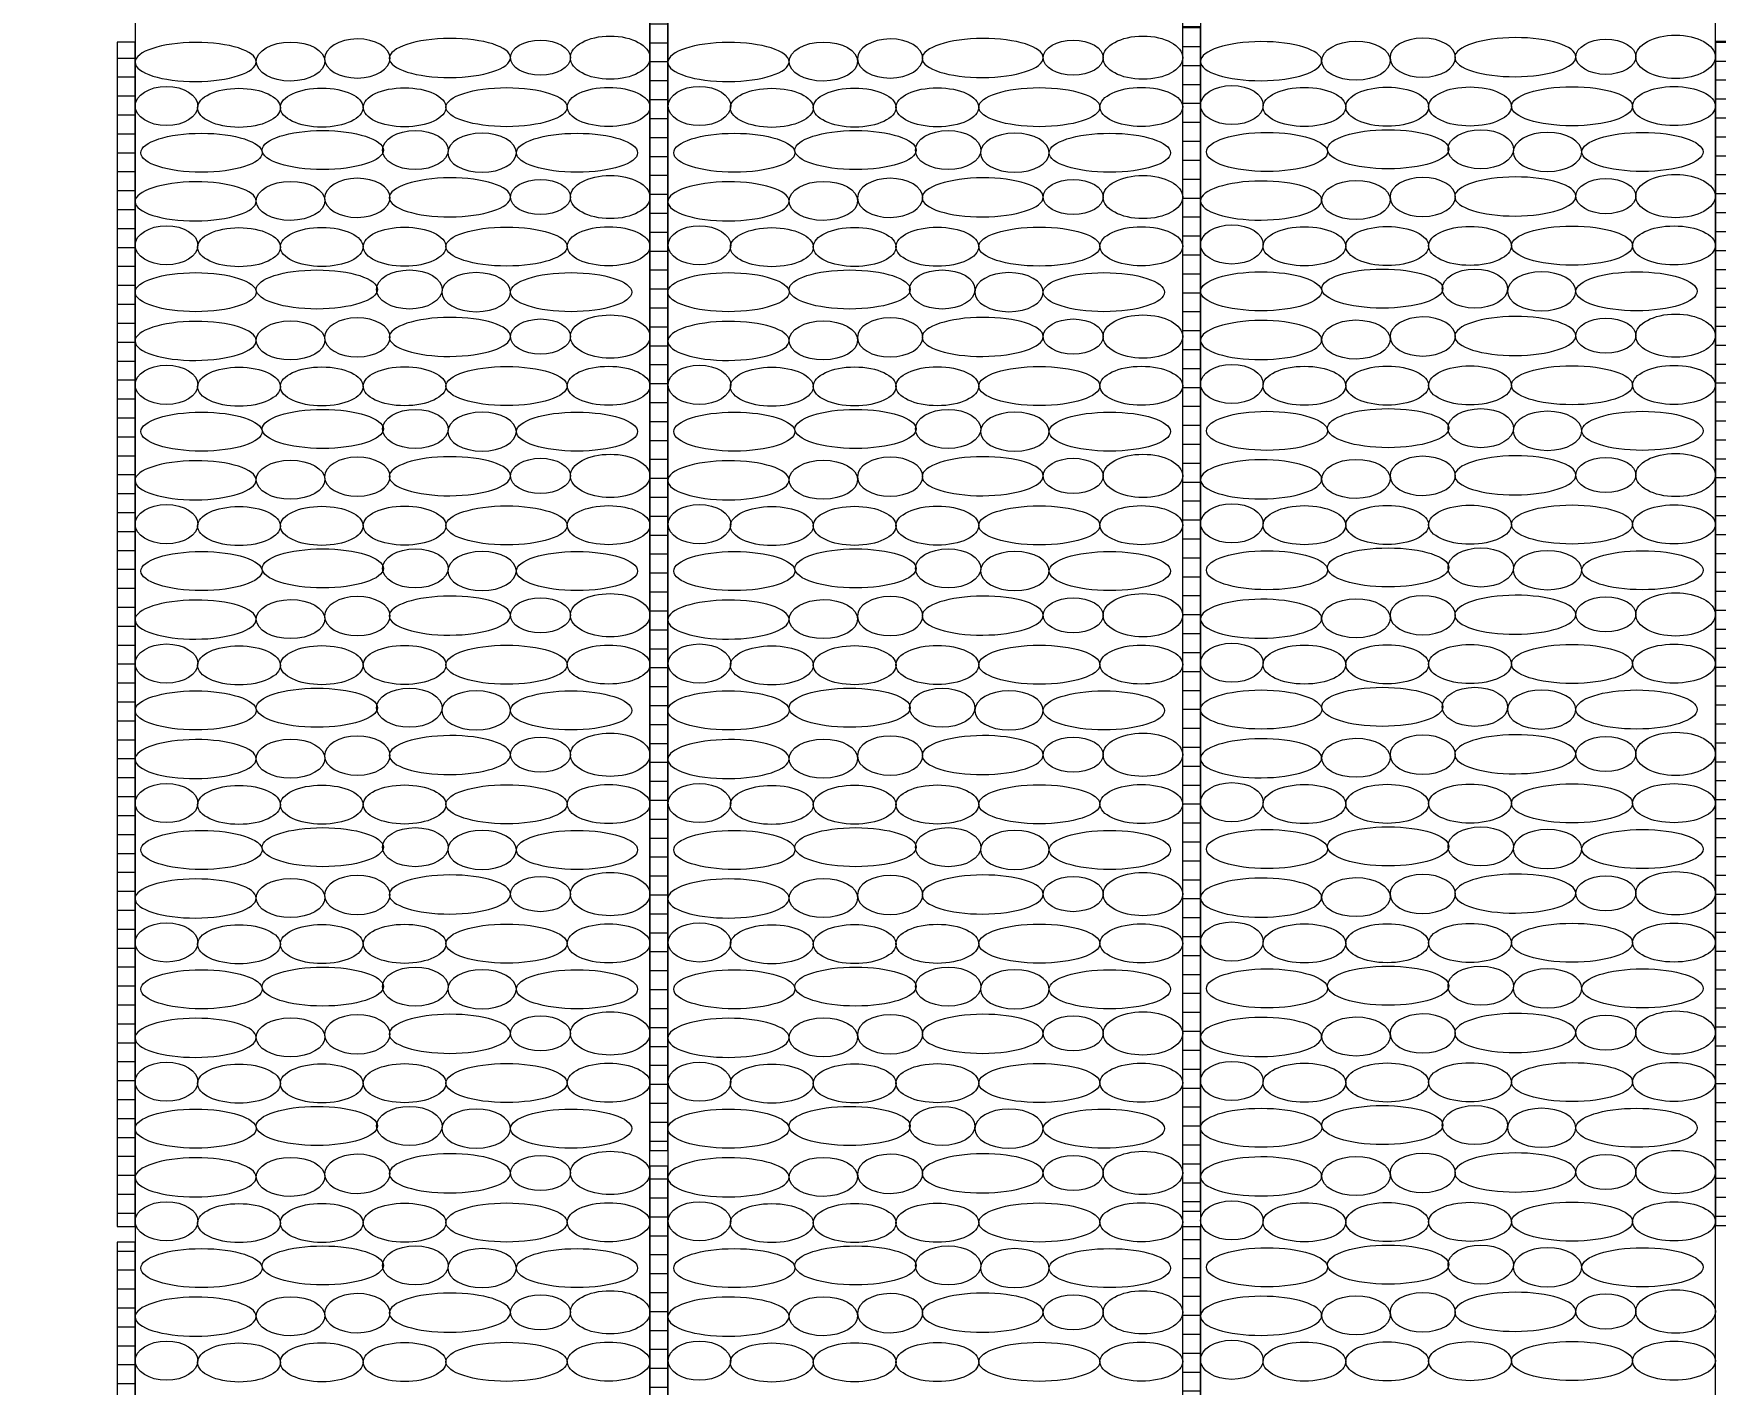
# Model space of a CAD drawing. Header units: inches. Extents: x 523 to 1492, y 69 to 539.
# Drawn here: x 613.63 to 619.27, y 328.11 to 332.64 of the extents above; entities that cross this region are included whole.
import ezdxf
from ezdxf import colors
from ezdxf.entities.mleader import LeaderData, LeaderLine
from ezdxf.math import Vec2, Vec3

# ---------------------------------------------------------------- set-up
doc = ezdxf.new("R2010")
doc.units = ezdxf.units.IN
doc.header["$MEASUREMENT"] = 0
doc.styles.get("Standard").update_dxf_attribs({"font": 'arial.ttf'})
doc.dimstyles.new('ISO-25', dxfattribs={"dimtxt": 2.5, "dimasz": 2.5, "dimexe": 1.25, "dimexo": 0, "dimtad": 1, "dimdec": 0, "dimtxsty": 'Standard', "dimcen": 2.5, "dimadec": 0, "dimazin": 0, "dimtfac": 1, "dimtdec": 0, "dimtmove": 0, "dimatfit": 3, "dimfxl": 0, "dimarcsym": 0})
pattern_1 = [(0, (17.8616, 0.25796), (1e-16, 0.3175), [])]
pattern_2 = [(0, (0, 1.2741), (1e-16, 0.3175), [])]
pattern_3 = [(0, (-2e-05, -12), (1e-16, 0.3175), [])]

# ---------------------------------------------------------------- blocks, each defined once
blk = doc.blocks.new('бут')
at = {"color": 7, "linetype": 'ByBlock', "lineweight": 15}
blk.add_lwpolyline([(1777.275, -4788.042), (1785.907, -4788.042), (1785.907, -4740.129), (1777.275, -4742.251)], close=True, dxfattribs=at)
at = {"color": 7, "linetype": 'ByBlock', "lineweight": 15, "extrusion": (0, 0, -1)}
for centre, major_axis, ratio in [((1778.291, -4748.035), (-1.016, -0.005), 0.322367), ((1781.002, -4747.976), (-0.549, -0.003), 0.596748), ((1782.554, -4747.968), (-1.016, -0.005), 0.322367), ((1783.093, -4749.557), (-0.575, 0), 0.569135), ((1778.291, -4750.372), (-1.016, -0.005), 0.322367), ((1781.002, -4750.313), (-0.549, -0.003), 0.596748), ((1782.554, -4750.305), (-1.016, -0.005), 0.322367), ((1782.995, -4751.894), (-0.575, 0), 0.569135), ((1778.291, -4752.711), (-1.016, -0.005), 0.322367), ((1781.002, -4752.652), (-0.549, -0.003), 0.596748), ((1782.554, -4752.644), (-1.016, -0.005), 0.322367), ((1783.093, -4754.233), (-0.575, 0), 0.569135), ((1778.291, -4755.048), (-1.016, -0.005), 0.322367), ((1781.002, -4754.988), (-0.549, -0.003), 0.596748), ((1782.554, -4754.98), (-1.016, -0.005), 0.322367), ((1783.093, -4756.57), (-0.575, 0), 0.569135), ((1778.291, -4757.384), (-1.016, -0.005), 0.322367), ((1781.002, -4757.325), (-0.549, -0.003), 0.596748), ((1782.554, -4757.317), (-1.016, -0.005), 0.322367), ((1782.995, -4758.907), (-0.575, 0), 0.569135), ((1778.291, -4759.723), (-1.016, -0.005), 0.322367), ((1781.002, -4759.664), (-0.549, -0.003), 0.596748), ((1782.554, -4759.656), (-1.016, -0.005), 0.322367), ((1783.093, -4761.246), (-0.575, 0), 0.569135), ((1781.002, -4762.001), (-0.549, -0.003), 0.596748), ((1782.554, -4761.993), (-1.016, -0.005), 0.322367), ((1778.291, -4762.06), (-1.016, -0.005), 0.322367), ((1783.093, -4763.582), (-0.575, 0), 0.569135), ((1778.291, -4764.397), (-1.016, -0.005), 0.322367), ((1781.002, -4764.337), (-0.549, -0.003), 0.596748), ((1782.554, -4764.329), (-1.016, -0.005), 0.322367), ((1782.995, -4765.919), (-0.575, 0), 0.569135), ((1778.291, -4766.736), (-1.016, -0.005), 0.322367), ((1781.002, -4766.677), (-0.549, -0.003), 0.596748), ((1782.554, -4766.669), (-1.016, -0.005), 0.322367), ((1783.093, -4768.258), (-0.575, 0), 0.569135), ((1781.002, -4769.013), (-0.549, -0.003), 0.596748), ((1782.554, -4769.005), (-1.016, -0.005), 0.322367), ((1778.291, -4769.072), (-1.016, -0.005), 0.322367)]:
    blk.add_ellipse(centre, major_axis=major_axis, ratio=ratio, dxfattribs=at)
at = {"color": 7, "linetype": 'ByBlock', "lineweight": 15}
for centre, major_axis, ratio in [((1779.883, -4748.027), (0.575, 0.003), 0.569135), ((1784.072, -4747.962), (-0.502, 0), 0.586261), ((1785.241, -4747.962), (-0.667, 0), 0.543772), ((1777.803, -4748.772), (-0.525, 0), 0.625314), ((1779.018, -4748.803), (0.694, 0), 0.47197), ((1780.406, -4748.799), (0.694, 0), 0.47197), ((1781.794, -4748.795), (0.694, 0), 0.47197), ((1783.504, -4748.792), (1.016, 0), 0.322367), ((1785.214, -4748.789), (0.694, 0), 0.47197), ((1778.39, -4749.557), (1.016, 0), 0.322367), ((1780.422, -4749.512), (1.016, 0), 0.322367), ((1781.974, -4749.512), (0.549, 0), 0.596748), ((1784.685, -4749.557), (1.016, 0), 0.322367), ((1779.883, -4750.364), (0.575, 0.003), 0.569135), ((1784.072, -4750.299), (-0.502, 0), 0.586261), ((1785.241, -4750.299), (-0.667, 0), 0.543772), ((1777.803, -4751.108), (-0.525, 0), 0.625314), ((1779.018, -4751.14), (0.694, 0), 0.47197), ((1780.406, -4751.136), (0.694, 0), 0.47197), ((1781.794, -4751.132), (0.694, 0), 0.47197), ((1783.504, -4751.129), (1.016, 0), 0.322367), ((1785.214, -4751.125), (0.694, 0), 0.47197), ((1780.324, -4751.849), (1.016, 0), 0.322367), ((1781.875, -4751.849), (0.549, 0), 0.596748), ((1778.292, -4751.894), (1.016, 0), 0.322367), ((1784.586, -4751.894), (1.016, 0), 0.322367), ((1779.883, -4752.703), (0.575, 0.003), 0.569135), ((1784.072, -4752.638), (-0.502, 0), 0.586261), ((1785.241, -4752.638), (-0.667, 0), 0.543772), ((1777.803, -4753.448), (-0.525, 0), 0.625314), ((1779.018, -4753.479), (0.694, 0), 0.47197), ((1780.406, -4753.475), (0.694, 0), 0.47197), ((1781.794, -4753.471), (0.694, 0), 0.47197), ((1783.504, -4753.468), (1.016, 0), 0.322367), ((1785.214, -4753.464), (0.694, 0), 0.47197), ((1778.39, -4754.233), (1.016, 0), 0.322367), ((1780.422, -4754.188), (1.016, 0), 0.322367), ((1781.974, -4754.188), (0.549, 0), 0.596748), ((1784.685, -4754.233), (1.016, 0), 0.322367), ((1785.241, -4754.974), (-0.667, 0), 0.543772), ((1779.883, -4755.039), (0.575, 0.003), 0.569135), ((1784.072, -4754.974), (-0.502, 0), 0.586261), ((1777.803, -4755.784), (-0.525, 0), 0.625314), ((1780.406, -4755.812), (0.694, 0), 0.47197), ((1781.794, -4755.808), (0.694, 0), 0.47197), ((1783.504, -4755.805), (1.016, 0), 0.322367), ((1785.214, -4755.801), (0.694, 0), 0.47197), ((1779.018, -4755.815), (0.694, 0), 0.47197), ((1778.39, -4756.57), (1.016, 0), 0.322367), ((1780.422, -4756.525), (1.016, 0), 0.322367), ((1781.974, -4756.525), (0.549, 0), 0.596748), ((1784.685, -4756.57), (1.016, 0), 0.322367), ((1779.883, -4757.376), (0.575, 0.003), 0.569135), ((1784.072, -4757.311), (-0.502, 0), 0.586261), ((1785.241, -4757.311), (-0.667, 0), 0.543772), ((1777.803, -4758.121), (-0.525, 0), 0.625314), ((1779.018, -4758.152), (0.694, 0), 0.47197), ((1780.406, -4758.148), (0.694, 0), 0.47197), ((1781.794, -4758.144), (0.694, 0), 0.47197), ((1783.504, -4758.141), (1.016, 0), 0.322367), ((1785.214, -4758.138), (0.694, 0), 0.47197), ((1778.292, -4758.907), (1.016, 0), 0.322367), ((1780.324, -4758.861), (1.016, 0), 0.322367), ((1781.875, -4758.861), (0.549, 0), 0.596748), ((1784.586, -4758.907), (1.016, 0), 0.322367), ((1779.883, -4759.715), (0.575, 0.003), 0.569135), ((1784.072, -4759.65), (-0.502, 0), 0.586261), ((1785.241, -4759.65), (-0.667, 0), 0.543772), ((1777.803, -4760.46), (-0.525, 0), 0.625314), ((1779.018, -4760.491), (0.694, 0), 0.47197), ((1780.406, -4760.487), (0.694, 0), 0.47197), ((1781.794, -4760.484), (0.694, 0), 0.47197), ((1783.504, -4760.48), (1.016, 0), 0.322367), ((1785.214, -4760.477), (0.694, 0), 0.47197), ((1778.39, -4761.246), (1.016, 0), 0.322367), ((1780.422, -4761.2), (1.016, 0), 0.322367), ((1781.974, -4761.2), (0.549, 0), 0.596748), ((1784.685, -4761.246), (1.016, 0), 0.322367), ((1785.241, -4761.987), (-0.667, 0), 0.543772), ((1779.883, -4762.052), (0.575, 0.003), 0.569135), ((1784.072, -4761.987), (-0.502, 0), 0.586261), ((1777.803, -4762.797), (-0.525, 0), 0.625314), ((1779.018, -4762.828), (0.694, 0), 0.47197), ((1780.406, -4762.824), (0.694, 0), 0.47197), ((1781.794, -4762.82), (0.694, 0), 0.47197), ((1783.504, -4762.817), (1.016, 0), 0.322367), ((1785.214, -4762.813), (0.694, 0), 0.47197), ((1778.39, -4763.582), (1.016, 0), 0.322367), ((1780.422, -4763.537), (1.016, 0), 0.322367), ((1781.974, -4763.537), (0.549, 0), 0.596748), ((1784.685, -4763.582), (1.016, 0), 0.322367), ((1779.883, -4764.388), (0.575, 0.003), 0.569135), ((1784.072, -4764.323), (-0.502, 0), 0.586261), ((1785.241, -4764.323), (-0.667, 0), 0.543772), ((1777.803, -4765.133), (-0.525, 0), 0.625314), ((1779.018, -4765.164), (0.694, 0), 0.47197), ((1780.406, -4765.161), (0.694, 0), 0.47197), ((1781.794, -4765.157), (0.694, 0), 0.47197), ((1783.504, -4765.154), (1.016, 0), 0.322367), ((1785.214, -4765.15), (0.694, 0), 0.47197), ((1778.292, -4765.919), (1.016, 0), 0.322367), ((1780.324, -4765.874), (1.016, 0), 0.322367), ((1781.875, -4765.874), (0.549, 0), 0.596748), ((1784.586, -4765.919), (1.016, 0), 0.322367), ((1779.883, -4766.728), (0.575, 0.003), 0.569135), ((1784.072, -4766.662), (-0.502, 0), 0.586261), ((1785.241, -4766.662), (-0.667, 0), 0.543772), ((1777.803, -4767.472), (-0.525, 0), 0.625314), ((1779.018, -4767.503), (0.694, 0), 0.47197), ((1780.406, -4767.5), (0.694, 0), 0.47197), ((1781.794, -4767.496), (0.694, 0), 0.47197), ((1783.504, -4767.493), (1.016, 0), 0.322367), ((1785.214, -4767.489), (0.694, 0), 0.47197), ((1780.422, -4768.213), (1.016, 0), 0.322367), ((1781.974, -4768.213), (0.549, 0), 0.596748), ((1778.39, -4768.258), (1.016, 0), 0.322367), ((1784.685, -4768.258), (1.016, 0), 0.322367), ((1779.883, -4769.064), (0.575, 0.003), 0.569135), ((1784.072, -4768.999), (-0.502, 0), 0.586261), ((1785.241, -4768.999), (-0.667, 0), 0.543772), ((1777.803, -4769.809), (-0.525, 0), 0.625314), ((1779.018, -4769.84), (0.694, 0), 0.47197), ((1780.406, -4769.836), (0.694, 0), 0.47197), ((1781.794, -4769.833), (0.694, 0), 0.47197), ((1783.504, -4769.829), (1.016, 0), 0.322367), ((1785.214, -4769.826), (0.694, 0), 0.47197)]:
    blk.add_ellipse(centre, major_axis=major_axis, ratio=ratio, dxfattribs=at)
blk = doc.blocks.new('Бут.полосы')
at = {"linetype": 'ByBlock', "lineweight": 15}
h = blk.add_hatch(dxfattribs=at)
h.set_pattern_fill('ANSI31', color=22, scale=0.1, angle=315, style=0)
h.set_pattern_definition(pattern_1)
h.paths.add_polyline_path([(1973.124, -4735.447), (1972.824, -4735.447), (1972.824, -4755.303), (1973.124, -4755.303)])
h = blk.add_hatch(dxfattribs=at)
h.set_pattern_fill('ANSI31', color=22, scale=0.1, angle=315, style=0)
h.set_pattern_definition([(0, (26.79356, 0.01436), (1e-16, 0.3175), [])])
h.paths.add_polyline_path([(1982.056, -4735.691), (1981.756, -4735.691), (1981.756, -4755.546), (1982.056, -4755.546)])
h = blk.add_hatch(dxfattribs=at)
h.set_pattern_fill('ANSI31', color=22, scale=0.1, angle=315, style=0)
h.set_pattern_definition(pattern_1)
h.paths.add_polyline_path([(1973.125, -4755.563), (1972.825, -4755.563), (1972.825, -4775.54), (1973.125, -4775.54)])
at = {"color": 7, "linetype": 'ByBlock', "lineweight": 15}
blk.add_lwpolyline([(1973.124, -4775.784), (1981.756, -4775.784), (1981.756, -4691.934), (1973.124, -4691.934)], close=True, dxfattribs=at)
at = {"color": 22, "linetype": 'ByBlock', "lineweight": 15}
for points in [[(1973.124, -4735.447), (1972.824, -4735.447), (1972.824, -4755.303), (1973.124, -4755.303)], [(1982.056, -4735.691), (1981.756, -4735.691), (1981.756, -4755.546), (1982.056, -4755.546)], [(1973.125, -4755.563), (1972.825, -4755.563), (1972.825, -4775.54), (1973.125, -4775.54)]]:
    blk.add_lwpolyline(points, close=True, dxfattribs=at)
at = {"color": 253, "linetype": 'ByBlock', "lineweight": 15, "extrusion": (0, 0, -1)}
for centre, major_axis, ratio in [((1974.14, -4736.021), (-1.016, -0.005), 0.322367), ((1976.851, -4735.962), (-0.549, -0.003), 0.596748), ((1978.402, -4735.954), (-1.016, -0.005), 0.322367), ((1978.942, -4737.543), (-0.575, 0), 0.569135), ((1976.851, -4738.298), (-0.549, -0.003), 0.596748), ((1978.402, -4738.29), (-1.016, -0.005), 0.322367), ((1974.14, -4738.358), (-1.016, -0.005), 0.322367), ((1978.844, -4739.88), (-0.575, 0), 0.569135), ((1974.14, -4740.697), (-1.016, -0.005), 0.322367), ((1976.851, -4740.637), (-0.549, -0.003), 0.596748), ((1978.402, -4740.629), (-1.016, -0.005), 0.322367), ((1978.942, -4742.219), (-0.575, 0), 0.569135), ((1974.14, -4743.033), (-1.016, -0.005), 0.322367), ((1976.851, -4742.974), (-0.549, -0.003), 0.596748), ((1978.402, -4742.966), (-1.016, -0.005), 0.322367), ((1978.942, -4744.556), (-0.575, 0), 0.569135), ((1974.14, -4745.37), (-1.016, -0.005), 0.322367), ((1976.851, -4745.311), (-0.549, -0.003), 0.596748), ((1978.402, -4745.303), (-1.016, -0.005), 0.322367), ((1978.844, -4746.892), (-0.575, 0), 0.569135), ((1974.14, -4747.709), (-1.016, -0.005), 0.322367), ((1976.851, -4747.65), (-0.549, -0.003), 0.596748), ((1978.402, -4747.642), (-1.016, -0.005), 0.322367), ((1978.942, -4749.231), (-0.575, 0), 0.569135), ((1974.14, -4750.046), (-1.016, -0.005), 0.322367), ((1976.851, -4749.986), (-0.549, -0.003), 0.596748), ((1978.402, -4749.978), (-1.016, -0.005), 0.322367), ((1978.942, -4751.568), (-0.575, 0), 0.569135), ((1974.14, -4752.382), (-1.016, -0.005), 0.322367), ((1976.851, -4752.323), (-0.549, -0.003), 0.596748), ((1978.402, -4752.315), (-1.016, -0.005), 0.322367), ((1978.844, -4753.905), (-0.575, 0), 0.569135), ((1976.851, -4754.662), (-0.549, -0.003), 0.596748), ((1978.402, -4754.654), (-1.016, -0.005), 0.322367), ((1974.14, -4754.721), (-1.016, -0.005), 0.322367), ((1978.942, -4756.244), (-0.575, 0), 0.569135), ((1974.14, -4757.058), (-1.016, -0.005), 0.322367), ((1976.851, -4756.999), (-0.549, -0.003), 0.596748), ((1978.402, -4756.991), (-1.016, -0.005), 0.322367)]:
    blk.add_ellipse(centre, major_axis=major_axis, ratio=ratio, dxfattribs=at)
at = {"color": 253, "linetype": 'ByBlock', "lineweight": 15}
for centre, major_axis, ratio in [((1975.732, -4736.013), (0.575, 0.003), 0.569135), ((1979.921, -4735.948), (-0.502, 0), 0.586261), ((1981.09, -4735.948), (-0.667, 0), 0.543772), ((1973.652, -4736.757), (-0.525, 0), 0.625314), ((1974.867, -4736.789), (0.694, 0), 0.47197), ((1976.255, -4736.785), (0.694, 0), 0.47197), ((1977.643, -4736.781), (0.694, 0), 0.47197), ((1979.353, -4736.778), (1.016, 0), 0.322367), ((1981.063, -4736.774), (0.694, 0), 0.47197), ((1974.239, -4737.543), (1.016, 0), 0.322367), ((1976.271, -4737.498), (1.016, 0), 0.322367), ((1977.823, -4737.498), (0.549, 0), 0.596748), ((1980.534, -4737.543), (1.016, 0), 0.322367), ((1979.921, -4738.284), (-0.502, 0), 0.586261), ((1981.09, -4738.284), (-0.667, 0), 0.543772), ((1975.732, -4738.349), (0.575, 0.003), 0.569135), ((1973.652, -4739.094), (-0.525, 0), 0.625314), ((1974.867, -4739.125), (0.694, 0), 0.47197), ((1976.255, -4739.121), (0.694, 0), 0.47197), ((1977.643, -4739.118), (0.694, 0), 0.47197), ((1979.353, -4739.114), (1.016, 0), 0.322367), ((1981.063, -4739.111), (0.694, 0), 0.47197), ((1974.141, -4739.88), (1.016, 0), 0.322367), ((1976.173, -4739.835), (1.016, 0), 0.322367), ((1977.724, -4739.835), (0.549, 0), 0.596748), ((1980.435, -4739.88), (1.016, 0), 0.322367), ((1981.09, -4740.623), (-0.667, 0), 0.543772), ((1975.732, -4740.688), (0.575, 0.003), 0.569135), ((1979.921, -4740.623), (-0.502, 0), 0.586261), ((1973.652, -4741.433), (-0.525, 0), 0.625314), ((1974.867, -4741.464), (0.694, 0), 0.47197), ((1976.255, -4741.461), (0.694, 0), 0.47197), ((1977.643, -4741.457), (0.694, 0), 0.47197), ((1979.353, -4741.454), (1.016, 0), 0.322367), ((1981.063, -4741.45), (0.694, 0), 0.47197), ((1974.239, -4742.219), (1.016, 0), 0.322367), ((1976.271, -4742.174), (1.016, 0), 0.322367), ((1977.823, -4742.174), (0.549, 0), 0.596748), ((1980.534, -4742.219), (1.016, 0), 0.322367), ((1975.732, -4743.025), (0.575, 0.003), 0.569135), ((1979.921, -4742.96), (-0.502, 0), 0.586261), ((1981.09, -4742.96), (-0.667, 0), 0.543772), ((1973.652, -4743.77), (-0.525, 0), 0.625314), ((1974.867, -4743.801), (0.694, 0), 0.47197), ((1976.255, -4743.797), (0.694, 0), 0.47197), ((1977.643, -4743.793), (0.694, 0), 0.47197), ((1979.353, -4743.79), (1.016, 0), 0.322367), ((1981.063, -4743.787), (0.694, 0), 0.47197), ((1976.271, -4744.51), (1.016, 0), 0.322367), ((1977.823, -4744.51), (0.549, 0), 0.596748), ((1974.239, -4744.556), (1.016, 0), 0.322367), ((1980.534, -4744.556), (1.016, 0), 0.322367), ((1975.732, -4745.362), (0.575, 0.003), 0.569135), ((1979.921, -4745.297), (-0.502, 0), 0.586261), ((1981.09, -4745.297), (-0.667, 0), 0.543772), ((1973.652, -4746.107), (-0.525, 0), 0.625314), ((1974.867, -4746.138), (0.694, 0), 0.47197), ((1976.255, -4746.134), (0.694, 0), 0.47197), ((1977.643, -4746.13), (0.694, 0), 0.47197), ((1979.353, -4746.127), (1.016, 0), 0.322367), ((1981.063, -4746.123), (0.694, 0), 0.47197), ((1974.141, -4746.892), (1.016, 0), 0.322367), ((1976.173, -4746.847), (1.016, 0), 0.322367), ((1977.724, -4746.847), (0.549, 0), 0.596748), ((1980.435, -4746.892), (1.016, 0), 0.322367), ((1981.09, -4747.636), (-0.667, 0), 0.543772), ((1975.732, -4747.701), (0.575, 0.003), 0.569135), ((1979.921, -4747.636), (-0.502, 0), 0.586261), ((1973.652, -4748.446), (-0.525, 0), 0.625314), ((1974.867, -4748.477), (0.694, 0), 0.47197), ((1976.255, -4748.473), (0.694, 0), 0.47197), ((1977.643, -4748.469), (0.694, 0), 0.47197), ((1979.353, -4748.466), (1.016, 0), 0.322367), ((1981.063, -4748.462), (0.694, 0), 0.47197), ((1974.239, -4749.231), (1.016, 0), 0.322367), ((1976.271, -4749.186), (1.016, 0), 0.322367), ((1977.823, -4749.186), (0.549, 0), 0.596748), ((1980.534, -4749.231), (1.016, 0), 0.322367), ((1975.732, -4750.037), (0.575, 0.003), 0.569135), ((1979.921, -4749.972), (-0.502, 0), 0.586261), ((1981.09, -4749.972), (-0.667, 0), 0.543772), ((1973.652, -4750.782), (-0.525, 0), 0.625314), ((1974.867, -4750.813), (0.694, 0), 0.47197), ((1976.255, -4750.81), (0.694, 0), 0.47197), ((1977.643, -4750.806), (0.694, 0), 0.47197), ((1979.353, -4750.803), (1.016, 0), 0.322367), ((1981.063, -4750.799), (0.694, 0), 0.47197), ((1974.239, -4751.568), (1.016, 0), 0.322367), ((1976.271, -4751.523), (1.016, 0), 0.322367), ((1977.823, -4751.523), (0.549, 0), 0.596748), ((1980.534, -4751.568), (1.016, 0), 0.322367), ((1975.732, -4752.374), (0.575, 0.003), 0.569135), ((1979.921, -4752.309), (-0.502, 0), 0.586261), ((1981.09, -4752.309), (-0.667, 0), 0.543772), ((1973.652, -4753.119), (-0.525, 0), 0.625314), ((1974.867, -4753.15), (0.694, 0), 0.47197), ((1976.255, -4753.146), (0.694, 0), 0.47197), ((1977.643, -4753.142), (0.694, 0), 0.47197), ((1979.353, -4753.139), (1.016, 0), 0.322367), ((1981.063, -4753.136), (0.694, 0), 0.47197), ((1974.141, -4753.905), (1.016, 0), 0.322367), ((1976.173, -4753.859), (1.016, 0), 0.322367), ((1977.724, -4753.859), (0.549, 0), 0.596748), ((1980.435, -4753.905), (1.016, 0), 0.322367), ((1979.921, -4754.648), (-0.502, 0), 0.586261), ((1981.09, -4754.648), (-0.667, 0), 0.543772), ((1975.732, -4754.713), (0.575, 0.003), 0.569135), ((1973.652, -4755.458), (-0.525, 0), 0.625314), ((1974.867, -4755.489), (0.694, 0), 0.47197), ((1976.255, -4755.485), (0.694, 0), 0.47197), ((1977.643, -4755.482), (0.694, 0), 0.47197), ((1979.353, -4755.478), (1.016, 0), 0.322367), ((1981.063, -4755.475), (0.694, 0), 0.47197), ((1974.239, -4756.244), (1.016, 0), 0.322367), ((1976.271, -4756.199), (1.016, 0), 0.322367), ((1977.823, -4756.199), (0.549, 0), 0.596748), ((1980.534, -4756.244), (1.016, 0), 0.322367), ((1975.732, -4757.05), (0.575, 0.003), 0.569135), ((1979.921, -4756.985), (-0.502, 0), 0.586261), ((1981.09, -4756.985), (-0.667, 0), 0.543772), ((1973.652, -4757.795), (-0.525, 0), 0.625314), ((1974.867, -4757.826), (0.694, 0), 0.47197), ((1976.255, -4757.822), (0.694, 0), 0.47197), ((1977.643, -4757.818), (0.694, 0), 0.47197), ((1979.353, -4757.815), (1.016, 0), 0.322367), ((1981.063, -4757.811), (0.694, 0), 0.47197)]:
    blk.add_ellipse(centre, major_axis=major_axis, ratio=ratio, dxfattribs=at)
blk = doc.blocks.new('Бут.дорожка 8м')
at = {"linetype": 'ByBlock', "lineweight": 15}
h = blk.add_hatch(dxfattribs=at)
h.set_pattern_fill('ANSI31', color=22, scale=0.1, angle=315, style=0)
h.set_pattern_definition(pattern_2)
h.paths.add_polyline_path([(1955.263, -4734.431), (1954.963, -4734.431), (1954.963, -4754.287), (1955.263, -4754.287)])
h = blk.add_hatch(dxfattribs=at)
h.set_pattern_fill('ANSI31', color=22, scale=0.1, angle=315, style=0)
h.set_pattern_definition(pattern_2)
h.paths.add_polyline_path([(1955.263, -4754.547), (1954.963, -4754.547), (1954.963, -4775.939), (1955.263, -4775.941)])
at = {"color": 7, "linetype": 'ByBlock', "lineweight": 15}
blk.add_lwpolyline([(1955.263, -4776.042), (1963.895, -4776.042), (1963.895, -4691.934), (1955.263, -4691.934)], close=True, dxfattribs=at)
at = {"color": 22, "linetype": 'ByBlock', "lineweight": 15}
for points in [[(1955.263, -4734.431), (1954.963, -4734.431), (1954.963, -4754.287), (1955.263, -4754.287)], [(1955.263, -4754.547), (1954.963, -4754.547), (1954.963, -4775.939), (1955.263, -4775.941)]]:
    blk.add_lwpolyline(points, close=True, dxfattribs=at)
at = {"color": 253, "linetype": 'ByBlock', "lineweight": 15, "extrusion": (0, 0, -1)}
for centre, major_axis, ratio in [((1956.279, -4736.035), (-1.016, -0.005), 0.322367), ((1958.989, -4735.976), (-0.549, -0.003), 0.596748), ((1960.541, -4735.968), (-1.016, -0.005), 0.322367), ((1961.081, -4737.557), (-0.575, 0), 0.569135), ((1958.989, -4738.313), (-0.549, -0.003), 0.596748), ((1960.541, -4738.305), (-1.016, -0.005), 0.322367), ((1956.279, -4738.372), (-1.016, -0.005), 0.322367), ((1960.982, -4739.894), (-0.575, 0), 0.569135), ((1956.279, -4740.711), (-1.016, -0.005), 0.322367), ((1958.989, -4740.652), (-0.549, -0.003), 0.596748), ((1960.541, -4740.644), (-1.016, -0.005), 0.322367), ((1961.081, -4742.233), (-0.575, 0), 0.569135), ((1956.279, -4743.048), (-1.016, -0.005), 0.322367), ((1958.989, -4742.988), (-0.549, -0.003), 0.596748), ((1960.541, -4742.98), (-1.016, -0.005), 0.322367), ((1961.081, -4744.57), (-0.575, 0), 0.569135), ((1956.279, -4745.384), (-1.016, -0.005), 0.322367), ((1958.989, -4745.325), (-0.549, -0.003), 0.596748), ((1960.541, -4745.317), (-1.016, -0.005), 0.322367), ((1960.982, -4746.907), (-0.575, 0), 0.569135), ((1956.279, -4747.723), (-1.016, -0.005), 0.322367), ((1958.989, -4747.664), (-0.549, -0.003), 0.596748), ((1960.541, -4747.656), (-1.016, -0.005), 0.322367), ((1961.081, -4749.246), (-0.575, 0), 0.569135), ((1956.279, -4750.06), (-1.016, -0.005), 0.322367), ((1958.989, -4750.001), (-0.549, -0.003), 0.596748), ((1960.541, -4749.993), (-1.016, -0.005), 0.322367), ((1961.081, -4751.582), (-0.575, 0), 0.569135), ((1956.279, -4752.397), (-1.016, -0.005), 0.322367), ((1958.989, -4752.337), (-0.549, -0.003), 0.596748), ((1960.541, -4752.329), (-1.016, -0.005), 0.322367), ((1960.982, -4753.919), (-0.575, 0), 0.569135), ((1958.989, -4754.677), (-0.549, -0.003), 0.596748), ((1960.541, -4754.669), (-1.016, -0.005), 0.322367), ((1956.279, -4754.736), (-1.016, -0.005), 0.322367), ((1961.081, -4756.258), (-0.575, 0), 0.569135), ((1956.279, -4757.072), (-1.016, -0.005), 0.322367), ((1958.989, -4757.013), (-0.549, -0.003), 0.596748), ((1960.541, -4757.005), (-1.016, -0.005), 0.322367)]:
    blk.add_ellipse(centre, major_axis=major_axis, ratio=ratio, dxfattribs=at)
at = {"color": 253, "linetype": 'ByBlock', "lineweight": 15}
for centre, major_axis, ratio in [((1957.87, -4736.027), (0.575, 0.003), 0.569135), ((1962.059, -4735.962), (-0.502, 0), 0.586261), ((1963.228, -4735.962), (-0.667, 0), 0.543772), ((1955.791, -4736.772), (-0.525, 0), 0.625314), ((1957.006, -4736.803), (0.694, 0), 0.47197), ((1958.394, -4736.799), (0.694, 0), 0.47197), ((1959.781, -4736.795), (0.694, 0), 0.47197), ((1961.491, -4736.792), (1.016, 0), 0.322367), ((1963.201, -4736.789), (0.694, 0), 0.47197), ((1956.378, -4737.557), (1.016, 0), 0.322367), ((1958.41, -4737.512), (1.016, 0), 0.322367), ((1959.962, -4737.512), (0.549, 0), 0.596748), ((1962.672, -4737.557), (1.016, 0), 0.322367), ((1962.059, -4738.299), (-0.502, 0), 0.586261), ((1963.228, -4738.299), (-0.667, 0), 0.543772), ((1957.87, -4738.364), (0.575, 0.003), 0.569135), ((1955.791, -4739.108), (-0.525, 0), 0.625314), ((1957.006, -4739.14), (0.694, 0), 0.47197), ((1958.394, -4739.136), (0.694, 0), 0.47197), ((1959.781, -4739.132), (0.694, 0), 0.47197), ((1961.491, -4739.129), (1.016, 0), 0.322367), ((1963.201, -4739.125), (0.694, 0), 0.47197), ((1956.279, -4739.894), (1.016, 0), 0.322367), ((1958.311, -4739.849), (1.016, 0), 0.322367), ((1959.863, -4739.849), (0.549, 0), 0.596748), ((1962.573, -4739.894), (1.016, 0), 0.322367), ((1957.87, -4740.703), (0.575, 0.003), 0.569135), ((1962.059, -4740.638), (-0.502, 0), 0.586261), ((1963.228, -4740.638), (-0.667, 0), 0.543772), ((1955.791, -4741.448), (-0.525, 0), 0.625314), ((1957.006, -4741.479), (0.694, 0), 0.47197), ((1958.394, -4741.475), (0.694, 0), 0.47197), ((1959.781, -4741.471), (0.694, 0), 0.47197), ((1961.491, -4741.468), (1.016, 0), 0.322367), ((1963.201, -4741.464), (0.694, 0), 0.47197), ((1956.378, -4742.233), (1.016, 0), 0.322367), ((1958.41, -4742.188), (1.016, 0), 0.322367), ((1959.962, -4742.188), (0.549, 0), 0.596748), ((1962.672, -4742.233), (1.016, 0), 0.322367), ((1957.87, -4743.039), (0.575, 0.003), 0.569135), ((1962.059, -4742.974), (-0.502, 0), 0.586261), ((1963.228, -4742.974), (-0.667, 0), 0.543772), ((1955.791, -4743.784), (-0.525, 0), 0.625314), ((1957.006, -4743.815), (0.694, 0), 0.47197), ((1958.394, -4743.812), (0.694, 0), 0.47197), ((1959.781, -4743.808), (0.694, 0), 0.47197), ((1961.491, -4743.805), (1.016, 0), 0.322367), ((1963.201, -4743.801), (0.694, 0), 0.47197), ((1958.41, -4744.525), (1.016, 0), 0.322367), ((1959.962, -4744.525), (0.549, 0), 0.596748), ((1956.378, -4744.57), (1.016, 0), 0.322367), ((1962.672, -4744.57), (1.016, 0), 0.322367), ((1957.87, -4745.376), (0.575, 0.003), 0.569135), ((1962.059, -4745.311), (-0.502, 0), 0.586261), ((1963.228, -4745.311), (-0.667, 0), 0.543772), ((1955.791, -4746.121), (-0.525, 0), 0.625314), ((1957.006, -4746.152), (0.694, 0), 0.47197), ((1958.394, -4746.148), (0.694, 0), 0.47197), ((1959.781, -4746.144), (0.694, 0), 0.47197), ((1961.491, -4746.141), (1.016, 0), 0.322367), ((1963.201, -4746.138), (0.694, 0), 0.47197), ((1956.279, -4746.907), (1.016, 0), 0.322367), ((1958.311, -4746.861), (1.016, 0), 0.322367), ((1959.863, -4746.861), (0.549, 0), 0.596748), ((1962.573, -4746.907), (1.016, 0), 0.322367), ((1963.228, -4747.65), (-0.667, 0), 0.543772), ((1957.87, -4747.715), (0.575, 0.003), 0.569135), ((1962.059, -4747.65), (-0.502, 0), 0.586261), ((1955.791, -4748.46), (-0.525, 0), 0.625314), ((1959.781, -4748.484), (0.694, 0), 0.47197), ((1961.491, -4748.48), (1.016, 0), 0.322367), ((1963.201, -4748.477), (0.694, 0), 0.47197), ((1957.006, -4748.491), (0.694, 0), 0.47197), ((1958.394, -4748.487), (0.694, 0), 0.47197), ((1956.378, -4749.246), (1.016, 0), 0.322367), ((1958.41, -4749.2), (1.016, 0), 0.322367), ((1959.962, -4749.2), (0.549, 0), 0.596748), ((1962.672, -4749.246), (1.016, 0), 0.322367), ((1957.87, -4750.052), (0.575, 0.003), 0.569135), ((1962.059, -4749.987), (-0.502, 0), 0.586261), ((1963.228, -4749.987), (-0.667, 0), 0.543772), ((1955.791, -4750.797), (-0.525, 0), 0.625314), ((1957.006, -4750.828), (0.694, 0), 0.47197), ((1958.394, -4750.824), (0.694, 0), 0.47197), ((1959.781, -4750.82), (0.694, 0), 0.47197), ((1961.491, -4750.817), (1.016, 0), 0.322367), ((1963.201, -4750.813), (0.694, 0), 0.47197), ((1956.378, -4751.582), (1.016, 0), 0.322367), ((1958.41, -4751.537), (1.016, 0), 0.322367), ((1959.962, -4751.537), (0.549, 0), 0.596748), ((1962.672, -4751.582), (1.016, 0), 0.322367), ((1957.87, -4752.388), (0.575, 0.003), 0.569135), ((1962.059, -4752.323), (-0.502, 0), 0.586261), ((1963.228, -4752.323), (-0.667, 0), 0.543772), ((1955.791, -4753.133), (-0.525, 0), 0.625314), ((1957.006, -4753.164), (0.694, 0), 0.47197), ((1958.394, -4753.161), (0.694, 0), 0.47197), ((1959.781, -4753.157), (0.694, 0), 0.47197), ((1961.491, -4753.154), (1.016, 0), 0.322367), ((1963.201, -4753.15), (0.694, 0), 0.47197), ((1956.279, -4753.919), (1.016, 0), 0.322367), ((1958.311, -4753.874), (1.016, 0), 0.322367), ((1959.863, -4753.874), (0.549, 0), 0.596748), ((1962.573, -4753.919), (1.016, 0), 0.322367), ((1963.228, -4754.662), (-0.667, 0), 0.543772), ((1957.87, -4754.728), (0.575, 0.003), 0.569135), ((1962.059, -4754.662), (-0.502, 0), 0.586261), ((1955.791, -4755.472), (-0.525, 0), 0.625314), ((1957.006, -4755.503), (0.694, 0), 0.47197), ((1958.394, -4755.5), (0.694, 0), 0.47197), ((1959.781, -4755.496), (0.694, 0), 0.47197), ((1961.491, -4755.493), (1.016, 0), 0.322367), ((1963.201, -4755.489), (0.694, 0), 0.47197), ((1956.378, -4756.258), (1.016, 0), 0.322367), ((1958.41, -4756.213), (1.016, 0), 0.322367), ((1959.962, -4756.213), (0.549, 0), 0.596748), ((1962.672, -4756.258), (1.016, 0), 0.322367), ((1957.87, -4757.064), (0.575, 0.003), 0.569135), ((1962.059, -4756.999), (-0.502, 0), 0.586261), ((1963.228, -4756.999), (-0.667, 0), 0.543772), ((1955.791, -4757.809), (-0.525, 0), 0.625314), ((1957.006, -4757.84), (0.694, 0), 0.47197), ((1958.394, -4757.836), (0.694, 0), 0.47197), ((1959.781, -4757.833), (0.694, 0), 0.47197), ((1961.491, -4757.829), (1.016, 0), 0.322367), ((1963.201, -4757.826), (0.694, 0), 0.47197)]:
    blk.add_ellipse(centre, major_axis=major_axis, ratio=ratio, dxfattribs=at)
blk = doc.blocks.new('Бутовая 8м + прорывной')
at = {"linetype": 'ByBlock', "lineweight": 15}
h = blk.add_hatch(dxfattribs=at)
h.set_pattern_fill('ANSI31', color=22, scale=0.1, angle=315, style=0)
h.set_pattern_definition(pattern_3)
h.paths.add_polyline_path([(1955.263, -4747.705), (1954.963, -4747.705), (1954.963, -4767.561), (1955.263, -4767.561)])
h = blk.add_hatch(dxfattribs=at)
h.set_pattern_fill('ANSI31', color=22, scale=0.1, angle=315, style=0)
h.set_pattern_definition(pattern_3)
h.paths.add_polyline_path([(1955.263, -4767.821), (1954.963, -4767.821), (1954.963, -4787.798), (1955.263, -4787.798)])
at = {"color": 7, "linetype": 'ByBlock', "lineweight": 15}
blk.add_lwpolyline([(1955.263, -4788.042), (1963.895, -4788.042), (1963.895, -4740.129), (1955.263, -4742.251)], close=True, dxfattribs=at)
at = {"color": 22, "linetype": 'ByBlock', "lineweight": 15}
for points in [[(1955.263, -4747.705), (1954.963, -4747.705), (1954.963, -4767.561), (1955.263, -4767.561)], [(1955.263, -4767.821), (1954.963, -4767.821), (1954.963, -4787.798), (1955.263, -4787.798)]]:
    blk.add_lwpolyline(points, close=True, dxfattribs=at)
at = {"color": 7, "linetype": 'ByBlock', "lineweight": 15}
for name, p in [('Бут.дорожка 8м', (8.932, -12)), ('Бут.полосы', (0, -12)), ('бут', (177.987, 0))]:
    blk.add_blockref(name, p, dxfattribs=at)
blk = doc.blocks.new('*D230')
at = {"color": 0, "linetype": 'ByBlock', "lineweight": -2}
for p, q in [((616.6767, 475.4867), (592.5799, 475.4867)), ((593.8299, 266.9867), (593.8299, 473.9867)), ((604.2494, 265.4867), (592.5799, 265.4867))]:
    blk.add_line(p, q, dxfattribs=at)
at = {"color": 0, "linetype": 'ByBlock'}
for points in [[(593.5799, 473.9867), (594.0799, 473.9867), (593.8299, 475.4867)], [(593.5799, 266.9867), (594.0799, 266.9867), (593.8299, 265.4867)]]:
    blk.add_solid(points, dxfattribs=at)
at = {"layer": 'Defpoints', "color": 0, "linetype": 'ByBlock'}
for p in [(593.8299, 475.4867), (616.6767, 475.4867), (604.2494, 265.4867)]:
    blk.add_point(p, dxfattribs=at)
at = {"color": 0, "linetype": 'ByBlock', "lineweight": 15, "insert": (592.8662, 370.4867), "char_height": 1.3, "attachment_point": 5, "rotation": 90}
blk.add_mtext('105м', dxfattribs=at)

msp = doc.modelspace()

# ---------------------------------------------------------------- block references
at = {"color": 7, "linetype": 'ByBlock', "lineweight": 15, "xscale": 0.2000000000000455, "yscale": 0.2000000000000455, "zscale": 0.2000000000000455}
msp.add_blockref('Бутовая 8м + прорывной', (222.9164, 1282.1562), dxfattribs=at)

# ---------------------------------------------------------------- dimensions: what is measured, and where the dimension line sits
at = {"color": 7, "linetype": 'ByBlock', "lineweight": 15}
dim = msp.add_linear_dim(base=(593.8299, 475.4867), p1=(604.2494, 265.4867), p2=(616.6767, 475.4867), angle=90, text='105м', dimstyle='ISO-25', override={"dimtxt": 1.3, "dimasz": 1.5, "dimgap": 0.3, "dimlfac": 100, "dimrnd": 0.05, "dimtmove": 1, "dimfxl": 1.25}, dxfattribs=at)
dim.commit()
dim.dimension.update_dxf_attribs({"geometry": '*D230', "text_midpoint": (592.8662, 370.4867)})

# ---------------------------------------------------------------- leaders
ml = msp.add_multileader_mtext('Standard', dxfattribs=at)
ml.set_content('посадочная крепь ОКУ-02', color=7)
ml.set_leader_properties()
ml.build(insert=Vec2(0, 0))
ml.multileader.update_dxf_attribs({"dogleg_length": 1, "arrow_head_size": 1})
ctx = ml.context
ctx.base_point, ctx.char_height, ctx.arrow_head_size, ctx.landing_gap_size, ctx.plane_origin, ctx.plane_x_axis, ctx.plane_y_axis = Vec3(609.7166, 327.9527), 1.3, 1, 0.25, Vec3(606.3196, 328.0426), Vec3(0, 1), Vec3(-1, 0)
ctx.text_align_type = 2
notes = []
notes.append((ctx, [(1, (1, 1, 0), (609.7166, 350.6625), (0, -1), 0.5, [(0, [(611.975, 354.7281)], 0, [])])]))
ctx.mtext.insert, ctx.mtext.text_direction, ctx.mtext.rotation, ctx.mtext.alignment, ctx.mtext.flow_direction = Vec3(608.8862, 349.9125), Vec3(0, 1), 1.570796, 3, 5
for ctx, leaders in notes:
    for number, flags, end, landing, length, lines in leaders:
        leader = LeaderData()
        leader.index, (leader.has_last_leader_line, leader.has_dogleg_vector, leader.attachment_direction) = number, flags
        leader.last_leader_point, leader.dogleg_vector, leader.dogleg_length = Vec3(end), Vec3(landing), length
        for number, points, colour, breaks in lines:
            line = LeaderLine()
            line.index, line.vertices, line.color, line.breaks = number, Vec3.list(points), colors.encode_raw_color(colour), breaks
            leader.lines.append(line)
        ctx.leaders.append(leader)

doc.saveas('drawing.dxf')
